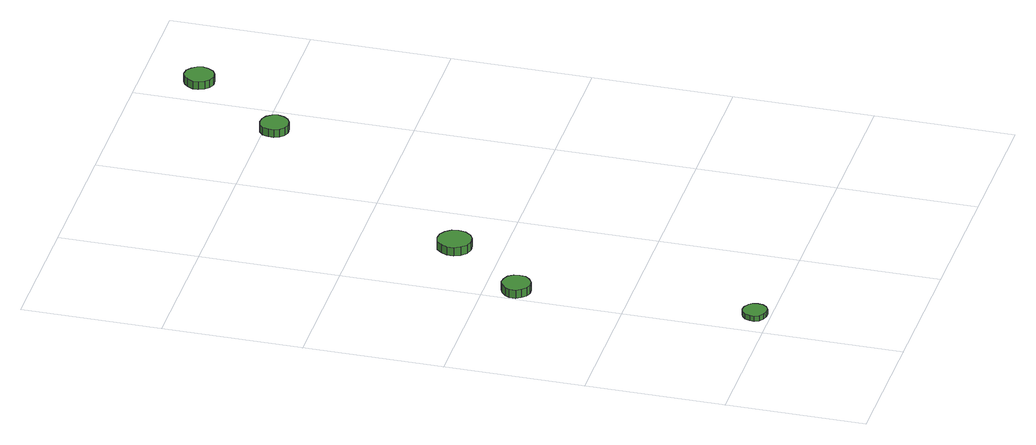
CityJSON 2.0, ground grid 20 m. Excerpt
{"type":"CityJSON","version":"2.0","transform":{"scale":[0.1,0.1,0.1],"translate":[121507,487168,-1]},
"CityObjects":{
"tree1":{"type":"SolitaryVegetationObject","attributes":{"function":"something"},"geometry":[{"type":"MultiSurface","lod":"1","boundaries":[[[0,1,2,3,4,5,6,7,8,9,10,11,12,13,14]],[[15,16,17,18,19,20,21,22,23,24,25,26,27,28,29]],[[0,29,28,1]],[[1,28,27,2]],[[2,27,26,3]],[[3,26,25,4]],[[4,25,24,5]],[[5,24,23,6]],[[6,23,22,7]],[[7,22,21,8]],[[8,21,20,9]],[[9,20,19,10]],[[10,19,18,11]],[[11,18,17,12]],[[12,17,16,13]],[[13,16,15,14]],[[14,15,29,0]]]}]},
"tree2":{"type":"SolitaryVegetationObject","attributes":{"function":"something"},"geometry":[{"type":"MultiSurface","lod":"1","boundaries":[[[30,31,32,33,34,35,36,37,38,39,40,41,42,43,44]],[[45,46,47,48,49,50,51,52,53,54,55,56,57,58,59]],[[30,59,58,31]],[[31,58,57,32]],[[32,57,56,33]],[[33,56,55,34]],[[34,55,54,35]],[[35,54,53,36]],[[36,53,52,37]],[[37,52,51,38]],[[38,51,50,39]],[[39,50,49,40]],[[40,49,48,41]],[[41,48,47,42]],[[42,47,46,43]],[[43,46,45,44]],[[44,45,59,30]]]}]},
"tree3":{"type":"SolitaryVegetationObject","attributes":{"function":"something"},"geometry":[{"type":"MultiSurface","lod":"1","boundaries":[[[60,61,62,63,64,65,66,67,68,69,70,71,72,73,74]],[[75,76,77,78,79,80,81,82,83,84,85,86,87,88,89]],[[60,89,88,61]],[[61,88,87,62]],[[62,87,86,63]],[[63,86,85,64]],[[64,85,84,65]],[[65,84,83,66]],[[66,83,82,67]],[[67,82,81,68]],[[68,81,80,69]],[[69,80,79,70]],[[70,79,78,71]],[[71,78,77,72]],[[72,77,76,73]],[[73,76,75,74]],[[74,75,89,60]]]}]},
"tree4":{"type":"SolitaryVegetationObject","attributes":{"function":"something"},"geometry":[{"type":"MultiSurface","lod":"1","boundaries":[[[90,91,92,93,94,95,96,97,98,99,100,101,102,103,104]],[[105,106,107,108,109,110,111,112,113,114,115,116,117,118,119]],[[90,119,118,91]],[[91,118,117,92]],[[92,117,116,93]],[[93,116,115,94]],[[94,115,114,95]],[[95,114,113,96]],[[96,113,112,97]],[[97,112,111,98]],[[98,111,110,99]],[[99,110,109,100]],[[100,109,108,101]],[[101,108,107,102]],[[102,107,106,103]],[[103,106,105,104]],[[104,105,119,90]]]}]},
"tree5":{"type":"SolitaryVegetationObject","attributes":{"function":"something"},"geometry":[{"type":"MultiSurface","lod":"1","boundaries":[[[120,121,122,123,124,125,126,127,128,129,130,131,132,133,134]],[[135,136,137,138,139,140,141,142,143,144,145,146,147,148,149]],[[120,149,148,121]],[[121,148,147,122]],[[122,147,146,123]],[[123,146,145,124]],[[124,145,144,125]],[[125,144,143,126]],[[126,143,142,127]],[[127,142,141,128]],[[128,141,140,129]],[[129,140,139,130]],[[130,139,138,131]],[[131,138,137,132]],[[132,137,136,133]],[[133,136,135,134]],[[134,135,149,120]]]}]}
},
"vertices":[
[62,23,14],[61,30,14],[57,35,14],[50,39,14],[43,40,14],[37,38,14],[31,33,14],[28,26,14],[28,19,14],[31,13,14],[37,8,14],[43,6,14],[50,6,14],[57,10,14],[61,16,14],[61,16,6],[57,10,6],[50,6,6],[43,6,6],[37,8,6],[31,13,6],[28,19,6],[28,26,6],[31,33,6],[37,38,6],[43,40,6],[50,39,6],[57,35,6],[61,30,6],[62,23,6],
[42,356,20],[41,364,20],[36,371,20],[28,375,20],[20,376,20],[12,373,20],[6,367,20],[2,360,20],[2,351,20],[6,344,20],[12,338,20],[20,335,20],[28,336,20],[36,341,20],[41,347,20],[41,347,7],[36,341,7],[28,336,7],[20,335,7],[12,338,7],[6,344,7],[2,351,7],[2,360,7],[6,367,7],[12,373,7],[20,376,7],[28,375,7],[36,371,7],[41,364,7],[42,356,7],
[129,465,25],[127,475,25],[121,483,25],[113,488,25],[103,489,25],[93,486,25],[86,479,25],[82,470,25],[82,460,25],[86,451,25],[93,444,25],[103,441,25],[113,442,25],[121,447,25],[127,455,25],[127,455,12],[121,447,12],[113,442,12],[103,441,12],[93,444,12],[86,451,12],[82,460,12],[82,470,12],[86,479,12],[93,486,12],[103,489,12],[113,488,12],[121,483,12],[127,475,12],[129,465,12],
[370,785,21],[368,793,21],[363,800,21],[356,804,21],[347,805,21],[339,803,21],[333,797,21],[330,789,21],[330,781,21],[333,773,21],[339,768,21],[347,765,21],[356,766,21],[363,770,21],[368,777,21],[368,777,9],[363,770,9],[356,766,9],[347,765,9],[339,768,9],[333,773,9],[330,781,9],[330,789,9],[333,797,9],[339,803,9],[347,805,9],[356,804,9],[363,800,9],[368,793,9],[370,785,9],
[473,919,18],[471,927,18],[466,934,18],[459,939,18],[450,940,18],[442,937,18],[436,931,18],[432,923,18],[432,915,18],[436,907,18],[442,901,18],[450,898,18],[459,899,18],[466,903,18],[471,911,18],[471,911,6],[466,903,6],[459,899,6],[450,898,6],[442,901,6],[436,907,6],[432,915,6],[432,923,6],[436,931,6],[442,937,6],[450,940,6],[459,939,6],[466,934,6],[471,927,6],[473,919,6]
]}
